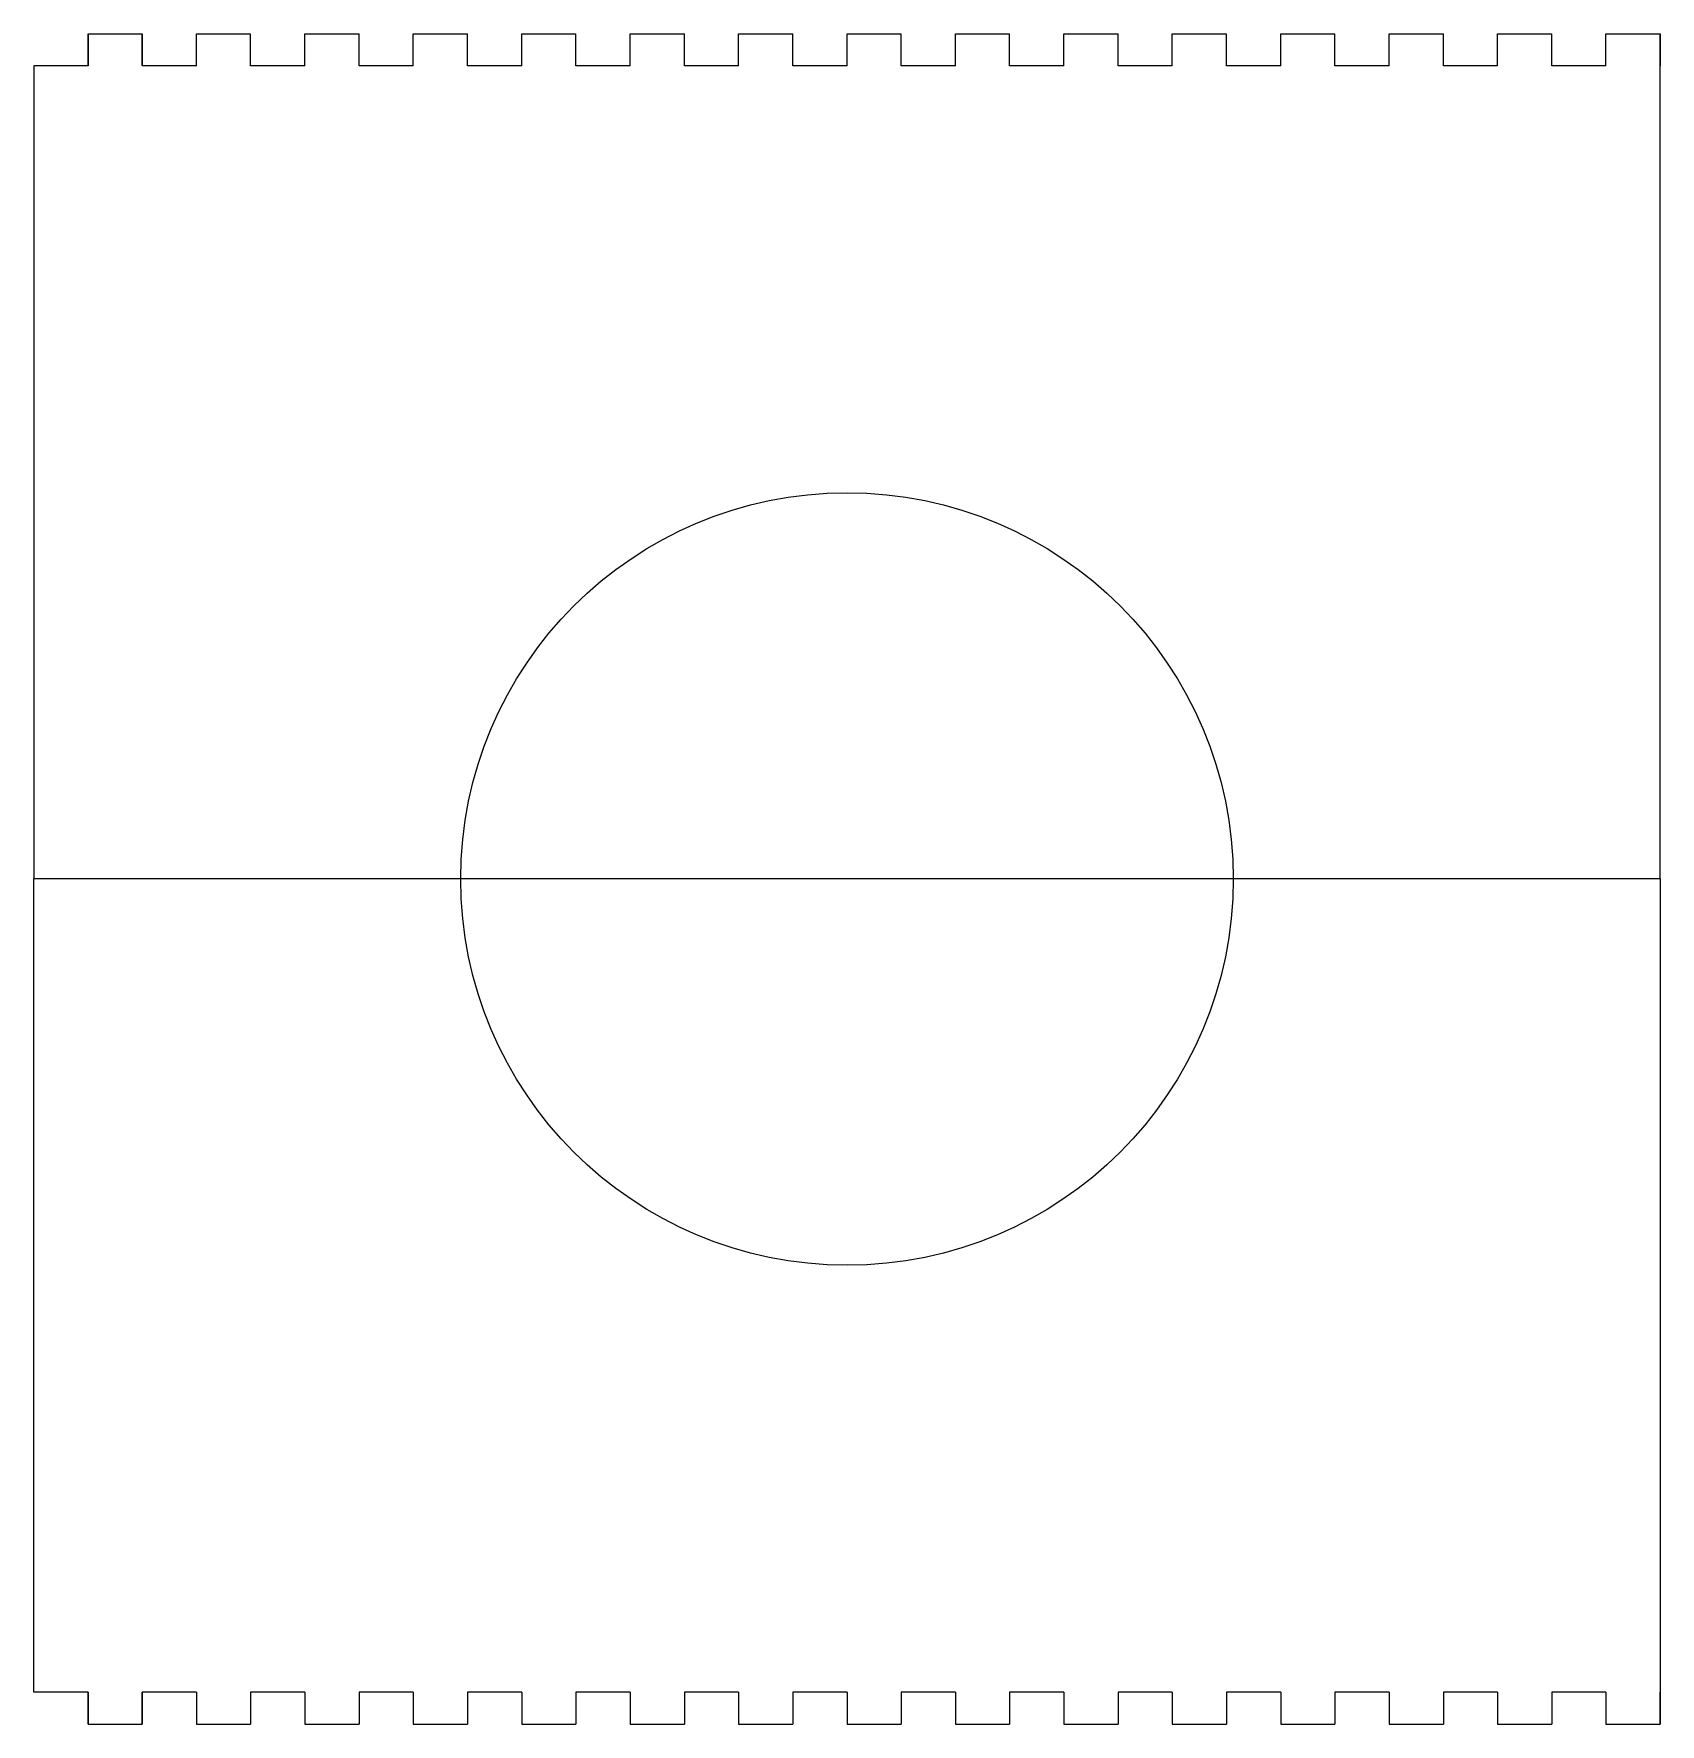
# Model space of a CAD drawing. Header units: inches. Extents: x 0 to 6, y -6.24 to 0.
import ezdxf

# ---------------------------------------------------------------- set-up
doc = ezdxf.new("R2010")
doc.units = ezdxf.units.IN
doc.layers.get('0').update_dxf_attribs({"linetype": 'CONTINUOUS'})

msp = doc.modelspace()

# ---------------------------------------------------------------- linework, layer by layer
for p, q in [((0.2, 0), (0.2, -0.1181)), ((0.2, -0.1181), (0.2, 0)), ((0.2, 0), (0.4, 0)), ((0.4, -0.1181), (0.4, 0)), ((0.4, 0), (0.4, -0.1181)), ((0.4, -0.1181), (0.4, 0)), ((0.6, 0), (0.8, 0)), ((0.6, -0.1181), (0.6, 0)), ((0.8, -0.1181), (0.8, 0)), ((1, 0), (1.2, 0)), ((1, -0.1181), (1, 0)), ((1.2, -0.1181), (1.2, 0)), ((1.4, 0), (1.6, 0)), ((1.4, -0.1181), (1.4, 0)), ((1.6, -0.1181), (1.6, 0)), ((1.8, 0), (2, 0)), ((1.8, -0.1181), (1.8, 0)), ((2, -0.1181), (2, 0)), ((2.2, 0), (2.4, 0)), ((2.2, -0.1181), (2.2, 0)), ((2.4, -0.1181), (2.4, 0)), ((2.6, 0), (2.8, 0)), ((2.6, -0.1181), (2.6, 0)), ((2.8, -0.1181), (2.8, 0)), ((3, 0), (3.2, 0)), ((3, -0.1181), (3, 0)), ((3.2, -0.1181), (3.2, 0)), ((3.4, 0), (3.6, 0)), ((3.4, -0.1181), (3.4, 0)), ((3.6, -0.1181), (3.6, 0)), ((3.8, 0), (4, 0)), ((3.8, -0.1181), (3.8, 0)), ((4, -0.1181), (4, 0)), ((4.2, 0), (4.4, 0)), ((4.2, -0.1181), (4.2, 0)), ((4.4, -0.1181), (4.4, 0)), ((4.6, 0), (4.8, 0)), ((4.6, -0.1181), (4.6, 0)), ((4.8, -0.1181), (4.8, 0)), ((5, 0), (5.2, 0)), ((5, -0.1181), (5, 0)), ((5.2, -0.1181), (5.2, 0)), ((5.4, 0), (5.6, 0)), ((5.4, -0.1181), (5.4, 0)), ((5.6, -0.1181), (5.6, 0)), ((5.8, 0), (6, 0)), ((5.8, -0.1181), (5.8, 0)), ((5.8, 0), (6, 0)), ((5.8, -0.1181), (5.8, 0)), ((6, 0), (6, -0.1181)), ((6, -0.1181), (6, 0)), ((0.2, -0.1181), (0, -0.1181)), ((0.2, -0.1181), (0, -0.1181)), ((0, -0.1181), (0, -3.1181)), ((0.6, -0.1181), (0.4, -0.1181)), ((1, -0.1181), (0.8, -0.1181)), ((1.4, -0.1181), (1.2, -0.1181)), ((1.8, -0.1181), (1.6, -0.1181)), ((2.2, -0.1181), (2, -0.1181)), ((2.6, -0.1181), (2.4, -0.1181)), ((3, -0.1181), (2.8, -0.1181)), ((3.4, -0.1181), (3.2, -0.1181)), ((3.8, -0.1181), (3.6, -0.1181)), ((4.2, -0.1181), (4, -0.1181)), ((4.6, -0.1181), (4.4, -0.1181)), ((5, -0.1181), (4.8, -0.1181)), ((5.4, -0.1181), (5.2, -0.1181)), ((5.8, -0.1181), (5.6, -0.1181)), ((6, -3.1181), (6, -0.1181)), ((0, -6.1181), (0, -3.1181)), ((6, -3.1181), (0, -3.1181)), ((6, -3.1181), (6, -6.1181)), ((0.2, -6.1181), (0, -6.1181)), ((0.2, -6.1181), (0, -6.1181)), ((0.2, -6.1181), (0.2, -6.2362)), ((0.2, -6.2362), (0.2, -6.1181)), ((0.6, -6.1181), (0.4, -6.1181)), ((0.4, -6.1181), (0.4, -6.2362)), ((0.4, -6.2362), (0.4, -6.1181)), ((0.4, -6.1181), (0.4, -6.2362)), ((0.6, -6.1181), (0.6, -6.2362)), ((0.8, -6.1181), (0.8, -6.2362)), ((1, -6.1181), (0.8, -6.1181)), ((1, -6.1181), (1, -6.2362)), ((1.2, -6.1181), (1.2, -6.2362)), ((1.4, -6.1181), (1.2, -6.1181)), ((1.4, -6.1181), (1.4, -6.2362)), ((1.8, -6.1181), (1.6, -6.1181)), ((1.6, -6.1181), (1.6, -6.2362)), ((1.8, -6.1181), (1.8, -6.2362)), ((2, -6.1181), (2, -6.2362)), ((2.2, -6.1181), (2, -6.1181)), ((2.2, -6.1181), (2.2, -6.2362)), ((2.6, -6.1181), (2.4, -6.1181)), ((2.4, -6.1181), (2.4, -6.2362)), ((2.6, -6.1181), (2.6, -6.2362)), ((2.8, -6.1181), (2.8, -6.2362)), ((3, -6.1181), (2.8, -6.1181)), ((3, -6.1181), (3, -6.2362)), ((3.4, -6.1181), (3.2, -6.1181)), ((3.2, -6.1181), (3.2, -6.2362)), ((3.4, -6.1181), (3.4, -6.2362)), ((3.6, -6.1181), (3.6, -6.2362)), ((3.8, -6.1181), (3.6, -6.1181)), ((3.8, -6.1181), (3.8, -6.2362)), ((4, -6.1181), (4, -6.2362)), ((4.2, -6.1181), (4, -6.1181)), ((4.2, -6.1181), (4.2, -6.2362)), ((4.6, -6.1181), (4.4, -6.1181)), ((4.4, -6.1181), (4.4, -6.2362)), ((4.6, -6.1181), (4.6, -6.2362)), ((5, -6.1181), (4.8, -6.1181)), ((4.8, -6.1181), (4.8, -6.2362)), ((5, -6.1181), (5, -6.2362)), ((5.2, -6.1181), (5.2, -6.2362)), ((5.4, -6.1181), (5.2, -6.1181)), ((5.4, -6.1181), (5.4, -6.2362)), ((5.6, -6.1181), (5.6, -6.2362)), ((5.8, -6.1181), (5.6, -6.1181)), ((5.8, -6.1181), (5.8, -6.2362)), ((5.8, -6.1181), (5.8, -6.2362)), ((6, -6.1181), (6, -6.2362)), ((6, -6.2362), (6, -6.1181)), ((0.2, -6.2362), (0.4, -6.2362)), ((0.6, -6.2362), (0.8, -6.2362)), ((1, -6.2362), (1.2, -6.2362)), ((1.4, -6.2362), (1.6, -6.2362)), ((1.8, -6.2362), (2, -6.2362)), ((2.2, -6.2362), (2.4, -6.2362)), ((2.6, -6.2362), (2.8, -6.2362)), ((3, -6.2362), (3.2, -6.2362)), ((3.4, -6.2362), (3.6, -6.2362)), ((3.8, -6.2362), (4, -6.2362)), ((4.2, -6.2362), (4.4, -6.2362)), ((4.6, -6.2362), (4.8, -6.2362)), ((5, -6.2362), (5.2, -6.2362)), ((5.4, -6.2362), (5.6, -6.2362)), ((5.8, -6.2362), (6, -6.2362)), ((5.8, -6.2362), (6, -6.2362))]:
    msp.add_line(p, q)
msp.add_circle((3, -3.1181), 1.425)

doc.saveas('drawing.dxf')
